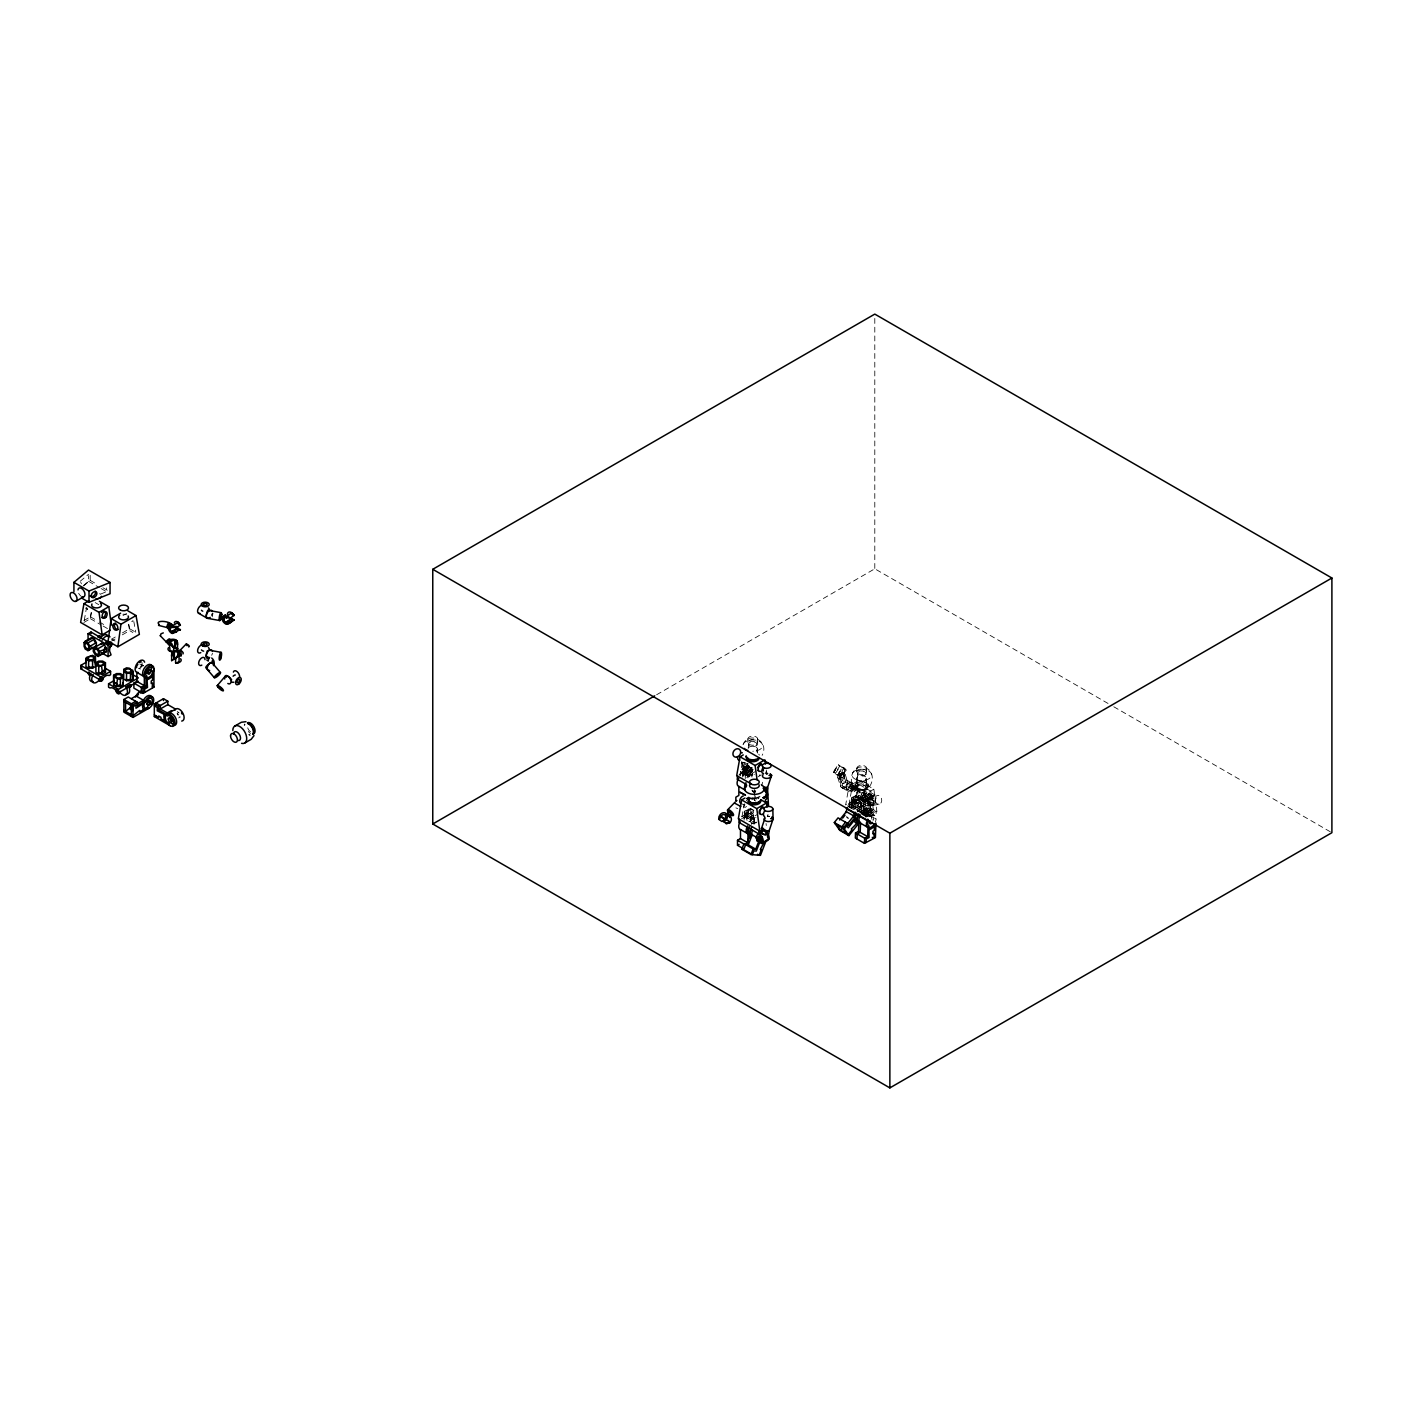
<?xml version="1.0" encoding="UTF-8"?>
<svg xmlns="http://www.w3.org/2000/svg" width="1402" height="1402" viewBox="0 0 1402 1402"><rect width="100%" height="100%" fill="white"/><g stroke="black" fill="none" stroke-linecap="round" stroke-linejoin="round"><path stroke-width="0.75" stroke-dasharray="5 3.75" d="M755.24 771.591L752.471 773.203L752.436 776.866L747.108 773.659L745.671 774.482A7.115 4.101 -60 0 0 742.061 774.885A6.87 3.961 -60 0 1 746.793 777.584M754.083 824.148L754.101 816.332L756.887 814.72M754.732 822.992L754.101 816.332M861.406 812.179L861.459 802.54L864.228 800.928L868.171 800.945L870.957 802.575L870.922 812.214L868.153 813.826L864.21 813.826L861.406 812.179L861.459 802.54M863.124 810.444L863.176 803.101M864.21 813.826L864.228 800.928M868.153 813.826L867.119 806.115L870.957 802.575M870.922 812.214L870.905 809.918L868.101 808.288L868.171 800.945M868.872 811.372A2.962 1.735 0.5 0 0 865.227 809.234A2.962 1.735 0.5 0 0 863.895 812.126A2.962 1.735 0.5 0 0 868.872 811.372L868.925 804.029A2.962 1.735 0.5 0 0 865.279 801.891A2.962 1.735 0.5 0 0 863.947 804.766A2.962 1.735 0.5 0 0 868.925 804.029M870.064 810.689L870.134 803.346M864.228 814.825L864.333 811.898A4.907 2.839 -60 0 0 860.916 813.09M865.858 817.261L866.015 812.88A4.907 2.839 -60 0 0 862.598 814.054M871.693 819.136L871.799 816.209L866.015 812.88M873.376 820.1L873.481 817.191A4.907 2.839 -60 0 0 870.957 817.646M760.024 796.248L755.923 798.124L756.081 795.547M747.073 765.562L751.7 768.699L751.472 772.169L748.177 776.901L742.236 772.607L744.392 774.728L747.494 770.259L747.073 765.685L742.236 772.502M841.533 777.146C837.607 774.272 849.998 769.067 842.479 767.192L846.16 770.048L841.393 777.199L833.717 772.274L835.504 769.453C832.262 780.283 850.313 773.729 842.479 767.192L839.307 772.046L839.903 776.13M865.262 793.444L863.825 792.638L861.249 800.419L862.686 801.225L865.262 793.444L861.932 792.726L865.893 793.462A4.819 1.314 18.3 0 0 865.385 791.376A4.819 1.314 18.3 0 0 858.918 789.554C855.588 791.008 862.843 789.782 863.825 791.219C868.048 792.603 861.406 805.782 860.267 797.72L861.932 792.726L865.104 792.305M743.007 768.033L743.323 776.34L743.007 768.033L749.124 765.807L751.893 767.385L751.945 777.058M753.575 820.205L753.522 810.531L750.753 808.936L747.844 809.322L744.637 811.18L744.69 818.593L744.076 817.962L746.88 816.367L750.806 816.35L753.593 817.944L753.575 820.205L748.808 821.432M851.978 797.37L851.4 806.43L854.186 808.008L858.112 808.008L860.916 806.395L860.881 796.722L858.094 795.144L851.978 797.37L852.311 805.677M84.278 620.297L86.556 607.469M83.875 620.56L90.376 616.81L91.112 612.621M83.892 622.453L90.376 618.703L91.533 612.271M742.254 762.758L739.976 775.586L746.46 771.854L747.985 763.284M739.941 773.711L746.442 769.961L747.564 763.687M741.973 816.595L744.269 803.749M741.57 816.84L748.072 813.09L748.826 808.919M741.605 818.733L748.09 814.983L749.229 808.568M858.778 780.476L849.016 786.119L845.669 804.923L855.43 799.298L858.778 780.476L873.867 789.186L876.933 811.723L867.19 817.348L861.809 814.247M848.946 804.941L851.995 787.819L858.48 784.068L870.87 791.219L873.639 811.705L867.155 815.456L848.946 804.941L855.43 801.19L858.48 784.068M857.884 789.887L859.829 790.395L857.253 798.176L855.588 796.546L858.252 789.659M211.772 614.97L212.175 613.41M743.025 744.62C748.615 730.635 770.013 740.869 762.145 755.345M745.198 778.671L746.215 766.175M747.844 809.322L746.88 816.367M855.185 795.53L854.221 802.575L851.417 804.17L852.048 804.801M748.475 776.831L753.014 769.453L748.177 776.901M870.94 809.427L868.171 811.039L867.049 813.458L868.171 811.039L870.957 809.427L870.274 811.618L870.327 804.257M858.445 789.624L856.342 797.335A4.819 1.314 18.3 0 1 862.808 799.158A4.819 1.314 18.3 0 1 863.317 801.243L869.643 805.484M855.588 796.546C857.954 799.263 859.216 796.056 860.407 790.377M861.722 800.384L864.28 792.603M864.351 800.91L866.927 793.129M761.496 785.839L762.67 782.281M855.728 797.195L856.219 795.793M834.067 770.785L838.081 764.826L839.798 766L835.154 773.098L833.717 772.274L835.504 769.453M752.488 775.499L752.471 773.203M754.118 818.628L754.767 817.489M862.125 803.697L861.459 804.836L864.263 806.465L867.119 806.115M742.447 774.833L745.233 773.221L749.176 773.221L751.963 774.798L751.279 775.937L751.893 767.385M752.927 819.066L753.522 810.531M860.916 806.395L860.881 796.722M833.717 772.274L838.484 764.879L844.547 769.032M835.487 773.361L840.131 766.263M839.535 775.727L844.337 768.752M753.032 769.821L751.472 772.169L752.716 770.925M212.175 616.845L212.999 613.2M741.781 769.733L745.496 764.405L752.05 768.541M746.495 765.702L747.494 770.259L746.495 765.702L741.64 772.642L744.392 774.728L741.64 772.642L743.025 773.431L747.879 766.491L745.408 764.528M742.692 773.115L747.546 766.175M746.442 775.236L751.279 768.296M751.7 768.699L746.845 775.621L748.177 776.393M737.697 808.639L735.892 807.85M80.194 581.287L88.519 574.277M83.664 585.405L88.536 581.304L88.536 575.679M83.524 585.966L90.184 580.375L90.184 574.75M742.429 777.076L743.27 768.927M744.059 820.223L744.637 811.18M851.4 806.43L852.241 798.264M758.061 798.036L759.323 797.23M754.048 823.693L756.817 822.08M123.026 615.531L126.566 613.498M111.704 639.084L115.279 637.016M122.447 632.863L129.632 628.727L136.134 632.477M111.406 641.135L115.052 639.032M122.342 634.826L129.615 630.62L132.857 632.495M143.355 665.547L142.11 666.265L142.11 661.972M656.627 694.744L874.795 568.791L1111.874 705.679M738.977 774.955L747.108 770.259L747.108 773.659M758.131 776.778L761.356 774.92M746.267 800.665L751.139 797.861L754.679 799.911M746.618 806.518L745.005 807.447L743.323 806.483L744.935 805.554L743.428 804.292A3.558 1.647 -51.6 0 0 744.865 804.415M743.849 816.209L748.738 813.405L748.738 816.788L756.011 820.994M748.738 816.788L747.301 817.611A7.115 4.101 -60 0 0 743.691 818.032M873.867 789.186L864.105 794.829L867.19 817.348M866.348 816.788L876.092 811.162L876.092 814.562L856.079 802.995L854.642 803.819A7.115 4.101 -60 0 0 848.543 806.5M873.393 809.69L866.909 813.44L867.155 815.456M869.766 816.77A7.115 4.101 -60 0 1 874.638 815.351L876.092 814.562M742.429 772.011L745.216 770.417L746.267 773.606L745.216 770.417M860.863 798.982L858.059 800.577L854.116 800.595L851.347 799.017M745.251 762.302L744.812 762.53A3.558 1.647 -51.6 0 1 743.375 762.408M100.769 594.027L106.517 591.662L106.517 587.929M846.16 770.048L838.484 764.879M744.006 812.809L746.775 814.387L750.718 814.387L753.505 812.774L752.856 811.653M868.101 808.288L864.158 808.271L861.389 809.883L862.055 811.039M869.731 796.844L877.634 795.372M871.133 805.712A4.486 3.382 79.4 0 0 872.99 798.667A4.486 3.382 79.4 0 0 867.172 799.455A4.486 3.382 79.4 0 0 871.133 805.712L879.036 804.24A4.486 3.382 79.4 0 0 880.877 797.195A4.486 3.382 79.4 0 0 875.076 797.983A4.486 3.382 79.4 0 0 879.036 804.24M848.245 817.857L848.087 817.874A8.85 5.1 -60 0 1 846.755 817.559M857.831 798.159L862.528 800.086M765.842 773.291L767.683 773.553M767.472 816.42L769.33 816.7M860.267 805.274L860.215 797.861L863.317 801.243M864.999 793.427L861.932 792.726M854.221 802.575L858.164 802.557L860.933 804.152M869.573 793.672A3.487 2.313 -69.2 0 1 869.17 799.385A3.487 2.313 -69.2 0 1 865.647 797.405A3.487 2.313 -69.2 0 1 869.573 793.672L871.168 794.268A3.487 2.313 -69.2 0 1 870.765 799.999A3.487 2.313 -69.2 0 1 867.242 798.018A3.487 2.313 -69.2 0 1 871.168 794.268M866.681 799.981L868.276 800.577M767.35 774.57L765.948 773.886M740.396 803.031L744.672 805.326A4.031 2.331 -61.9 0 1 744.024 804.135M871.045 792.778L875.356 795.179M870.186 794.724A1.91 1.069 -60.8 0 1 869.398 797.72A1.91 1.069 -60.8 0 1 867.943 796.564A1.91 1.069 -60.8 0 1 870.186 794.724L874.497 797.125A1.91 1.069 -60.8 0 1 873.709 800.121A1.91 1.069 -60.8 0 1 872.254 798.965A1.91 1.069 -60.8 0 1 874.497 797.125M868.171 797.948L872.465 800.367M867.26 799.894A2.173 1.805 -56.6 0 0 869.398 802.207A2.173 1.805 -56.6 0 0 870.537 798.667A2.173 1.805 -56.6 0 0 867.26 799.894L871.606 802.294M846.387 779.933A4.486 3.733 -60.2 0 1 845.827 787.381A4.486 3.733 -60.2 0 1 840.219 784.139A4.486 3.733 -60.2 0 1 846.387 779.933L852.258 783.297A4.486 3.733 -60.2 0 1 851.697 790.746A4.486 3.733 -60.2 0 1 846.107 787.521A4.486 3.733 -60.2 0 1 852.258 783.297M841.901 787.714L847.789 791.078M742.377 769.663L745.145 771.258L749.089 771.24L751.875 769.645L751.227 768.506M1113.784 706.766L1331.9 832.7M845.143 769.067L843.759 768.278L839.132 775.394L840.499 776.182L839.307 772.046L840.464 775.814M851.715 782.509A4.031 2.243 -60 0 1 849.805 788.818A4.031 2.243 -60 0 1 846.913 786.154A4.031 2.243 -60 0 1 851.715 782.509L855.991 784.98A4.031 2.243 -60 0 1 854.081 791.289A4.031 2.243 -60 0 1 851.189 788.625A4.031 2.243 -60 0 1 855.991 784.98M850.436 784.174L854.712 786.645M849.016 786.119L864.368 794.969M848.525 787.486L852.802 789.957M847.229 789.151L851.522 791.622M855.43 799.298L876.933 811.723M855.43 801.19L873.639 811.705M848.613 806.378A6.87 3.961 -60 0 1 854.466 803.872L874.673 815.386M865.647 810.374L874.795 815.649M854.887 806.378L860.688 809.725M866.909 813.668L876.057 818.943M857.586 810.251L861.932 812.757A4.907 2.839 -60 0 0 857.253 811.092M857.27 810.444L867.768 816.507M859.689 812.144L861.371 813.107A2.436 1.402 -60 0 0 860.583 813.037M863.387 814.212L865.052 815.193M851.785 808.393L846.317 805.239L856.079 799.596L856.079 802.995M849.262 807.009L854.642 810.111M746.442 769.961L754.381 774.465M746.46 771.854L753.733 776.06M745.356 774.447L749.316 776.585M752.506 790.728L755.398 792.41M748.65 796.932L752.383 799.087M754.258 800.174L755.941 801.138M747.021 797.668L749.912 799.333M750.123 808.218L753.855 810.374M748.072 813.09L756.011 817.594M748.09 814.983L755.363 819.189M747.003 817.594L756.151 822.869M754.013 823.973L748.423 820.731A2.962 1.7 -0.5 0 0 751.928 819.592A2.962 1.7 -0.5 0 0 749.842 817.524A2.962 1.7 -0.5 0 0 746.197 818.75M90.184 580.375L95.634 583.53M102.924 587.736L108.392 590.89M88.536 581.304L99.297 587.526M101.084 588.56L106.464 591.662M95.196 602.597L98.736 604.648M90.376 616.81L97.544 620.946M99.332 621.98L106.517 626.116M90.376 618.703L101.312 625.012M103.135 626.063L108.585 629.218M111.669 639.119L114.911 640.994M864.333 793.97L865.875 794.987M864.123 794.408L870.169 798.386M861.915 798.159L867.961 802.137M861.669 798.509L863.211 799.526M842.479 767.192L844.933 768.909M867.435 794.373L873.726 798.544M866.559 795.845L872.85 800.016M864.21 799.823L870.502 804.012M744.392 774.728L740.659 771.345L748.3 776.533M855.413 785.12L857.008 786.382M850.769 790.5L852.363 791.762M87.31 609.274L85.715 608.012A3.558 1.647 -51.6 0 0 87.152 608.135M860.267 797.72L862.686 801.225M755.503 797.493L754.784 795.302M843.461 772.502L844.127 774.623M843.023 772.695L845.616 781.002M838.939 774.219L841.533 782.526M838.536 774.342L839.202 776.463M845.371 774.815L848.07 783.525M843.776 775.411L846.475 784.104M839.447 777.041L842.129 785.733M837.835 777.637L840.534 786.329M747.862 765.089L748.528 767.367M747.038 763.88L748.09 767.472M741.868 761.724L743.971 768.874M742.885 766.789L743.551 769.067M741.588 761.899L742.692 765.632M133.821 621.524L135.731 632.232M128.879 624.538L129.632 628.727M128.476 624.205L129.615 630.62M766.281 770.084L766.841 774.184M766.035 823.482L766.298 825.498M753.89 792.726L753.172 791.061A4.907 2.839 -60 0 1 752.033 790.132L752.576 791.692A6.87 3.961 -60 0 0 755.082 790.08M859.216 797.51L859.286 804.923M858.094 795.144L858.112 808.008M854.116 800.595L854.186 808.008M853.485 798.421L853.538 805.835M751.875 811.302L751.928 818.715M750.245 768.156L750.298 775.586M750.753 808.936L750.771 821.8M749.124 765.807L749.124 776.813M746.775 814.387L746.828 821.817M746.144 812.214L746.179 817.769M744.515 769.067L744.567 776.498A2.962 1.7 -0.5 0 1 747.441 774.342A2.962 1.7 -0.5 0 1 750.298 776.463M744.9 812.056L744.935 817.629M874.795 318.447L874.795 568.791M868.083 785.488A6.344 3.663 0 0 1 858.585 788.643A6.344 3.663 0 0 1 858.585 782.316A6.344 3.663 0 0 1 868.083 785.488L868.083 787.416A6.344 3.663 0 0 1 858.585 790.588A6.344 3.663 0 0 1 858.585 784.261A6.344 3.663 0 0 1 868.083 787.416M866.629 768.243L866.629 771.783M866.506 778.811A4.942 2.857 0 0 1 858.602 780.721A4.942 2.857 0 0 1 859.689 775.814A4.942 2.857 0 0 1 866.506 778.811L866.506 787.924A4.942 2.857 0 0 1 858.602 789.834A4.942 2.857 0 0 1 859.689 784.927A4.942 2.857 0 0 1 866.506 787.924M866.033 773.571A4.294 2.471 0 0 1 859.601 775.709A4.294 2.471 0 0 1 859.601 771.433A4.294 2.471 0 0 1 866.033 773.571L866.033 787.416A4.294 2.471 0 0 1 859.601 789.571C845.073 787.679 851.224 761.058 865.998 768.156C877.231 772.116 872.394 793.514 859.514 789.501A4.294 2.471 0 0 1 859.601 785.278A4.294 2.471 0 0 1 866.033 787.416M857.463 773.571L857.463 787.416M856.867 768.243L856.867 771.783M856.692 778.092L856.692 787.188M855.413 785.488L855.413 787.416M757.658 738.889L757.658 742.447A4.889 2.822 0 0 1 750.333 744.883A4.889 2.822 0 0 1 750.333 740.011A4.889 2.822 0 0 1 757.658 742.447M757.536 749.474L757.536 753.119M757.062 744.234A4.294 2.471 0 0 1 750.631 746.372A4.294 2.471 0 0 1 750.631 742.079A4.294 2.471 0 0 1 757.062 744.234L757.062 752.138M754.486 789.712L754.486 794.303M754.486 796.932L754.486 800.297M754.258 790.027L754.258 796.108M748.475 744.234L748.475 748.177M747.879 738.889L747.879 742.447M866.471 816.63A2.594 1.49 -60 0 1 868.048 816.77M856.885 810.321A2.594 1.49 -60 0 1 857.796 811.618A6.87 3.961 -60 0 1 863.614 809.164A6.87 3.961 -60 0 1 864.386 815.473M860.951 811.53A7.063 4.083 -60 0 1 866.208 810.549A7.063 4.083 -60 0 1 866.559 816.735M857.498 811.513A7.063 4.083 -60 0 1 863.527 808.936A7.063 4.083 -60 0 1 864.315 815.438M849.787 806.781A4.907 2.839 -60 0 1 854.466 808.446M857.253 809.445A6.87 3.961 -60 0 1 862.353 808.498A6.87 3.961 -60 0 1 862.721 814.509M854.466 803.872A6.87 3.961 -60 0 1 855.238 810.198M850.996 807.955A2.436 1.402 -60 0 1 852.223 807.832M848.438 818.523A8.85 5.1 -60 0 1 846.703 816.35M851.452 807.745A4.907 2.839 -60 0 1 856.149 809.41M853.538 808.691A2.436 1.402 -60 0 1 854.344 809.427M859.812 811.302A4.907 2.839 -60 0 1 863.614 813.721M861.494 813.528A6.87 3.961 -60 0 1 866.857 811.092A6.87 3.961 -60 0 1 868.381 816.192M870.151 816.647A6.87 3.961 -60 0 1 875.181 815.999A6.87 3.961 -60 0 1 875.321 822.15M872.78 819.767A2.436 1.402 -60 0 1 872.938 820.17M869.275 816.683A4.907 2.839 -60 0 1 871.799 816.209M861.003 811.372A6.87 3.961 -60 0 1 866.033 810.707A6.87 3.961 -60 0 1 866.173 816.858M862.177 814.264A2.436 1.402 -60 0 1 863.79 814.895M743.27 744.094A9.849 5.678 0 0 1 754.486 739.976A9.849 5.678 0 0 1 762.583 746.074A9.849 5.678 0 0 1 752.769 751.244M758.71 754.153A6.87 3.961 0 0 1 759.393 755.117M755.696 791.184A8.85 5.1 -60 0 1 754.101 792.533M748.037 748.02A4.942 2.857 0 0 1 756.116 747.091A4.942 2.857 0 0 1 754.521 751.752M766.421 771.363A4.031 2.383 -61.4 0 1 765.79 772.169M765.79 773.466A4.486 2.524 -1.3 0 1 768.103 773.413M765.72 772.677A4.031 0.946 18.4 0 1 767.613 773.115M759.937 774.675A2.962 1.735 0.5 0 1 759.183 775.446M748.195 777.672A2.962 1.7 -0.5 0 1 746.67 777.672M755.766 790.553A7.063 4.083 -60 0 1 754.556 791.832M744.199 762.32A4.031 2.418 -60.1 0 1 742.815 762.355M748.3 765.807A4.031 2.804 -16.3 0 1 741.465 766.824M741.465 763.967A4.031 2.804 -16.3 0 1 743.849 762.285M747.073 764.143A2.313 1.612 -16.3 0 1 744.69 766.561A2.313 1.612 -16.3 0 1 742.815 764.493A2.313 1.612 -16.3 0 1 746.477 763.494M743.305 775.919A4.907 2.839 -60 0 1 744.076 776.025M746.215 798.93A4.031 2.331 -61.9 0 1 749.281 798.982M768.068 814.509A4.031 2.383 -61.4 0 1 767.437 815.316M767.42 816.595A4.486 2.524 -1.3 0 1 769.733 816.56M767.35 815.824A4.031 0.946 18.4 0 1 769.242 816.244M212.456 613.48A4.486 2.594 -60 0 1 211.649 615.601M212.456 653.157A4.486 2.594 -60 0 1 211.649 655.277M752.296 821.712A6.87 3.961 -60 0 1 755.24 822.623M743.568 817.927A6.87 3.961 -60 0 1 748.247 822.273M746.618 820.03A4.907 2.839 -60 0 1 747.389 820.135M751.542 823.587A4.907 2.839 -60 0 1 753.189 823.482M755.135 822.553A6.87 3.961 -60 0 0 751.454 824.131A7.063 4.083 -60 0 1 755.152 822.413M751.227 799.087A4.942 2.857 0 0 1 757.255 799.087M746.618 798.807A3.558 1.647 -51.6 0 1 748.265 799.35M744.812 805.134A3.558 1.647 -51.6 0 1 744.777 804.555M140.866 664.18A2.436 1.402 -60 0 1 140.866 667.65M139.99 668.403A2.436 1.402 -60 0 1 138.5 668.281M139.99 664.425A2.436 1.402 -60 0 1 140.445 664.233M140.182 667.247A2.436 1.402 -60 0 1 141.9 665.284A2.436 1.402 -60 0 1 143.337 665.897M140.182 669.245A2.436 1.402 -60 0 1 140.007 667.825M180.437 716.948A2.436 1.402 60 0 1 179.211 716.825A2.436 1.402 60 0 1 178.755 717.929M177.721 714.967A2.436 1.402 60 0 1 178.755 712.654M177.248 711.568A4.907 2.839 60 0 1 179.018 712.917M177.073 713.618A2.436 1.402 60 0 1 178.755 715.108M250.082 734.928A6.344 3.663 60 0 1 248.908 734.438M244.579 725.43A6.344 3.663 60 0 1 245.035 724.431M250.169 735.402A6.87 3.961 60 0 1 248.908 734.858M244.228 725.097A6.87 3.961 60 0 1 244.719 724.028M250.59 731.791A4.294 2.471 60 0 1 247.663 727.498M250.59 733.456A6.344 3.663 60 0 1 248.347 731.476M748.913 799.385A6.344 3.663 0 0 1 758.885 798.632M752.261 799.07A4.294 2.471 0 0 1 756.554 799.07M748.072 799.28A6.344 3.663 0 0 1 748.913 797.44M747.546 799.28A6.87 3.961 0 0 1 748.458 797.3M81.018 596.165A4.942 2.857 60 0 1 78.687 593.274M80.597 582.461A3.558 1.647 -68.4 0 1 81.316 583.81M122.885 614.216A4.942 2.857 0 0 1 126.548 614.777M132.927 620.367A3.558 1.647 51.6 0 1 131.683 621.437M99.542 593.694A4.942 2.857 0 0 1 100.471 594.22M87.66 609.502A3.558 1.647 -51.6 0 1 87.082 608.275M746.845 813.546L744.059 815.158L746.845 813.546L747.914 816.735L746.845 813.546M854.186 799.753L851.4 801.366L854.204 799.753L855.255 802.943L854.204 799.753M853.976 785.015L853.327 785.365A3.558 1.647 -51.6 0 0 850.593 789.168A3.558 1.647 -51.6 0 0 852.206 790.623L852.872 790.272A3.558 1.647 -51.6 0 0 855.588 786.469A3.558 1.647 -51.6 0 0 853.976 785.015M855.553 786.277L854.905 786.627A3.558 1.647 -51.6 0 0 852.171 790.43A3.558 1.647 -51.6 0 0 853.8 791.885L854.449 791.517A3.558 1.647 -51.6 0 0 857.183 787.714A3.558 1.647 -51.6 0 0 855.553 786.277M842.584 783.367A2.173 1.612 -17.3 0 0 845.704 781.422A2.173 1.612 -17.3 0 0 842.427 780.528A2.173 1.612 -17.3 0 0 842.584 783.367M839.991 775.043A2.173 1.612 -17.3 0 0 843.11 773.098A2.173 1.612 -17.3 0 0 839.833 772.222A2.173 1.612 -17.3 0 0 839.991 775.043M840.464 777.462A2.629 1.945 -17.3 0 0 844.249 775.113A2.629 1.945 -17.3 0 0 840.289 774.044A2.629 1.945 -17.3 0 0 840.464 777.462M839.798 775.341A2.629 1.945 -17.3 0 0 843.583 772.993A2.629 1.945 -17.3 0 0 839.623 771.924A2.629 1.945 -17.3 0 0 839.798 775.341M853.73 789.852A1.91 1.069 -60 0 0 854.922 786.837A1.91 1.069 -60 0 0 852.609 788.222A1.91 1.069 -60 0 0 853.73 789.852M849.454 787.381A1.91 1.069 -60 0 0 850.628 784.366A1.91 1.069 -60 0 0 848.333 785.751A1.91 1.069 -60 0 0 849.454 787.381M843.25 786.61A2.313 1.717 -17.2 0 0 846.58 784.542A2.313 1.717 -17.2 0 0 843.093 783.595A2.313 1.717 -17.2 0 0 843.25 786.61M842.462 787.854A4.031 2.979 -17.2 0 0 848.245 784.279A4.031 2.979 -17.2 0 0 842.199 782.631A4.031 2.979 -17.2 0 0 842.462 787.854M839.78 779.162A4.031 2.979 -17.2 0 0 845.546 775.586A4.031 2.979 -17.2 0 0 839.5 773.939A4.031 2.979 -17.2 0 0 839.78 779.162M840.552 777.917A2.313 1.717 -17.2 0 0 843.881 775.849A2.313 1.717 -17.2 0 0 840.394 774.903A2.313 1.717 -17.2 0 0 840.552 777.917M854.309 806.588A2.962 1.7 -0.5 0 0 859.286 805.799A2.962 1.7 -0.5 0 0 855.641 803.749A2.962 1.7 -0.5 0 0 854.309 806.588M854.256 799.175A2.962 1.7 -0.5 0 0 859.216 798.386A2.962 1.7 -0.5 0 0 855.588 796.318A2.962 1.7 -0.5 0 0 854.256 799.175M863.352 798.229A2.173 1.805 -56.6 0 0 864.508 794.689A2.173 1.805 -56.6 0 0 861.214 795.915A2.173 1.805 -56.6 0 0 863.352 798.229M864.946 799.613A2.629 2.191 -56.6 0 0 866.331 795.337A2.629 2.191 -56.6 0 0 862.353 796.809A2.629 2.191 -56.6 0 0 864.946 799.613M863.404 798.597A2.629 2.191 -56.6 0 0 864.789 794.321A2.629 2.191 -56.6 0 0 860.81 795.793A2.629 2.191 -56.6 0 0 863.404 798.597M869.31 799.508A4.031 2.243 -60.8 0 0 871.518 793.129A4.031 2.243 -60.8 0 0 866.716 796.354A4.031 2.243 -60.8 0 0 869.31 799.508M873.604 801.909A4.031 2.243 -60.8 0 0 875.812 795.547A4.031 2.243 -60.8 0 0 871.028 798.772A4.031 2.243 -60.8 0 0 873.604 801.909M872.026 804.082A2.313 1.928 -56.4 0 0 873.253 800.332A2.313 1.928 -56.4 0 0 869.748 801.611A2.313 1.928 -56.4 0 0 872.026 804.082M872.307 805.607A4.031 3.347 -56.4 0 0 874.41 799.087A4.031 3.347 -56.4 0 0 868.329 801.331A4.031 3.347 -56.4 0 0 872.307 805.607M865.998 801.436A4.031 3.347 -56.4 0 0 868.118 794.916A4.031 3.347 -56.4 0 0 862.037 797.16A4.031 3.347 -56.4 0 0 865.998 801.436M865.735 799.911A2.313 1.928 -56.4 0 0 866.962 796.143A2.313 1.928 -56.4 0 0 863.457 797.44A2.313 1.928 -56.4 0 0 865.735 799.911M858.322 788.905A6.87 3.961 0 0 0 868.609 785.488A6.87 3.961 0 0 0 858.322 782.053A6.87 3.961 0 0 0 858.322 788.905M856.832 779.827A9.849 5.678 0 0 0 871.588 774.92A9.849 5.678 0 0 0 856.832 769.996A9.849 5.678 0 0 0 856.832 779.827M858.287 773.781A4.889 2.822 0 0 0 866.471 772.52A4.889 2.822 0 0 0 860.477 769.067A4.889 2.822 0 0 0 858.287 773.781M858.287 770.224A4.889 2.822 0 0 0 866.471 768.962A4.889 2.822 0 0 0 860.477 765.51A4.889 2.822 0 0 0 858.287 770.224M749.316 740.887A4.889 2.822 0 0 0 757.483 739.625A4.889 2.822 0 0 0 751.507 736.173A4.889 2.822 0 0 0 749.316 740.887M745.268 769.838A2.962 1.7 -0.5 0 0 750.245 769.05A2.962 1.7 -0.5 0 0 746.6 766.982A2.962 1.7 -0.5 0 0 745.268 769.838M744.97 769.663A2.173 1.507 -16.4 0 0 748.16 767.858A2.173 1.507 -16.4 0 0 744.97 766.982A2.173 1.507 -16.4 0 0 744.97 769.663M744.076 767.753A2.629 1.84 -16.4 0 0 747.949 765.562A2.629 1.84 -16.4 0 0 744.076 764.511A2.629 1.84 -16.4 0 0 744.076 767.753M744.76 770.031A2.629 1.84 -16.4 0 0 748.615 767.84A2.629 1.84 -16.4 0 0 744.742 766.789A2.629 1.84 -16.4 0 0 744.76 770.031M746.915 812.967A2.962 1.7 -0.5 0 0 751.875 812.179A2.962 1.7 -0.5 0 0 748.247 810.128A2.962 1.7 -0.5 0 0 746.915 812.967"/><path stroke-width="1.5" d="M84.102 642.642L85.224 641.257L87.975 642.887L89.921 646.322L89.921 649.529L87.958 650.633L85.189 649.003L84.102 646.34L84.102 642.642L90.552 638.979L89.71 638.716M87.958 650.633L96.37 645.866L96.37 642.659L94.425 639.224L91.673 637.595L85.224 641.257M95.932 662.708L95.897 672.347L98.683 673.976L102.626 673.994L105.395 672.382L105.448 662.725L102.644 661.096L98.701 661.096L95.932 662.708L95.949 665.004L98.753 666.633L104.799 664.425L105.448 662.725M98.683 673.976L98.753 666.633M102.626 673.994L101.592 666.283M123.744 669.42L123.691 679.076L126.495 680.689L130.439 680.689L133.208 679.111L133.26 671.698L129.422 668.211L126.513 667.825L123.744 669.42L123.762 671.663L126.548 673.275L130.491 673.275L133.26 671.698M126.495 680.689L126.548 673.275M130.439 680.689L130.491 673.275M761.584 838.589L757.553 841.27L756.361 837.94L757.711 838.676L762.215 836.626M757.763 837.87L757.763 837.555A2.769 1.752 65.4 0 1 760.042 836.573A2.769 1.752 65.4 0 1 761.637 840.148L761.444 843.461L763.144 840.867A4.819 3.049 65.4 0 0 759.989 834.838A4.819 3.049 65.4 0 0 756.326 837.134L757.553 841.27L757.763 837.87L760.76 836.486M858.515 831.386L858.83 822.22L867.978 827.495L867.663 836.661L858.515 831.386L855.518 832.963L855.343 838.063L864.491 843.356L875.409 837.572L875.917 823.079M857.025 839.044L857.2 833.927L860.197 832.35L860.513 823.184M864.491 843.356L864.666 838.238L867.663 836.661M724.746 819.837L721.75 821.414L719.173 819.539L719.296 816.157L725.132 819.189A2.769 2.261 -54 0 1 725.517 818.575M224.057 617.809L224.338 619.666M169.081 624.749C168.853 619.071 165.068 630.409 168.328 627.255M846.195 812.634L846.352 811.075A6.87 3.961 -60 0 1 847.614 807.85L846.317 808.621L866.348 820.188L867.645 819.434M853.66 816.945L853.818 815.386A6.87 3.961 -60 0 1 855.08 812.161M113.685 684.895L113.65 675.256L116.454 673.626L120.379 673.608L123.166 675.221L123.201 684.877L120.414 686.507L116.471 686.507L113.685 684.895L113.65 675.256M223.952 617.932L224.863 615.075M120.625 613.182L111.196 618.615L108.112 641.152L117.873 646.778L139.376 634.352L136.029 615.548L127.897 610.851M117.873 646.778L120.94 624.258L136.029 615.548M85.89 661.516L86.468 657.538L92.585 655.312L95.354 656.89L95.424 664.303M170.063 627.08L170.325 625.765L170.553 628.85M98.105 656.469L98.315 655.312L106.429 651.58L106.412 648.355L104.414 644.955L101.61 643.378L93.286 648.267L93.303 651.492L95.301 654.874L98.105 656.469L106.429 651.58M104.449 652.736L105.571 651.352L104.011 652.981L104.011 649.757L105.571 647.654L104.011 649.757L99.227 651.369L99.227 655.085M88.852 600.81L83.962 603.631L80.615 622.435L102.136 634.861L110.267 630.164M743.288 754.889L740.046 756.765L736.698 775.586L750.088 783.245M744.918 798.036L741.676 799.911L738.328 818.733L759.831 831.141L763.091 829.265M765.983 794.916L767.385 795.688L763.669 798.544L767.507 794.969A4.819 3.049 65.4 0 0 764.353 788.958M767.56 836.1A2.769 1.752 65.4 0 1 767.648 837.415L769.015 838.834L761.444 843.461L767.7 840.464L769.137 838.116A4.819 3.049 65.4 0 0 765.983 832.087M133.19 676.851L132.577 677.481L132.629 670.068M132.577 677.481L132.419 673.591L133.208 674.047M224.04 617.266L225.442 614.742M114.281 676.938L117.505 678.796L116.471 686.507M91.428 638.699L91.673 637.595M171.71 659.431L171.657 660.657L174.356 659.098A2.769 1.595 0 0 1 176.231 658.519M177.055 647.689L177.528 649.424L177.493 648.285L177.528 649.424L174.496 647.671A2.769 1.595 0 0 0 173.182 647.338M220.885 617.055L220.026 618.895L221.06 614.882M142.811 704.295L142.741 704.523A8.85 5.1 -60 0 0 143.547 709.517L143.652 709.605M104.799 664.425L105.395 672.382M105.43 669.595L102.644 671.207L101.54 673.626L102.644 671.207L105.43 669.595L104.747 671.768L105.378 670.086M767.385 788.012L771.626 775.306M761.444 828.635L765.019 817.927M769.032 831.158L773.256 818.453M765.842 787.293L763.757 787.241M763.319 828.897L765.965 830.527M222.007 617.634C220.149 622.313 220.745 612.218 222.375 614.549M765.983 841.112L760.445 855.378L750.981 854.537L741.833 849.244L744.006 843.653L746.583 843.881L755.731 849.174L759.621 839.15L760.708 840.552A6.87 3.961 -60 0 0 761.724 840.867L763.003 841.568M743.516 850.225L745.689 844.635L748.265 844.863L752.155 834.838M746.583 843.881L750.473 833.857L757.763 838.063M750.981 854.537L753.154 848.946L755.731 849.174M761.216 838.449L756.309 851.084L753.838 850.874L752.366 854.659L744.9 850.348M766.123 834.488L767.367 831.298A4.907 2.839 -60 0 0 766.929 830.615M764.493 841.568L760.287 849.542L761.374 849.647L759.183 855.273L757.518 854.291M164.087 714.757L164.016 714.915A8.85 5.1 60 0 0 164.823 720.838L164.945 721.049M171.5 710.604L167.224 712.952M174.742 710.358L175.863 708.886A6.87 3.961 60 0 1 183.136 713.653A6.87 3.961 60 0 1 181.717 721.084M254.007 735.629L251.168 739.327L244.684 743.06M135.503 697.004L136.274 695.41A6.87 3.961 -60 0 1 140.971 691.239M142.969 701.315L143.74 699.721A6.87 3.961 -60 0 1 151.872 697.53M169.695 640.066C171.044 635.965 163.263 643.5 167.381 642.291M168.871 643.413L168.941 644.499M100.944 644.517L101.61 643.378M94.407 646.988L96.37 645.866M123.166 675.221L123.148 677.517L120.344 679.146L117.505 678.796M123.218 682.581L123.201 684.877M95.354 656.89L95.406 666.563L92.602 668.158L88.659 668.176L85.89 666.598L86.468 657.538M729.759 822.921L725.903 823.587L728.707 821.94L730.074 822.676C726.849 816.332 720.663 824.814 726.604 819.066A4.819 3.926 -54 0 0 725.605 813.072A4.819 3.926 -54 0 0 719.664 815.351L719.173 819.539L721.119 816.279A2.769 2.261 -54 0 1 724.466 814.632A2.769 2.261 -54 0 1 725.377 817.927L723.169 821.607L726.867 823.657L730.617 821.975A4.819 3.926 -54 0 0 729.601 815.982M171.657 660.657L171.657 656.189L174.356 652.158A2.769 1.595 0 0 1 178.264 651.93A2.769 1.595 0 0 1 178.65 654.173L175.601 658.134L175.601 662.883L179.771 662.13A4.819 2.786 0 0 0 180.543 658.765M159.372 624.731C153.764 619.947 169.362 620.578 171.885 624.749M170.799 624.573L172.095 624.398M766.298 792.586L766.316 792.551A6.87 3.961 -60 0 0 767.525 787.784L768.489 805.467L767.052 806.413L766.789 801.541L765.527 802.347L765.387 799.788L766.649 798.982L766.158 789.852L764.896 790.675M152.503 675.659L152.38 675.869A8.85 5.1 -60 0 1 147.666 679.514L147.49 679.549M100.804 652.368L108.094 656.557L111.038 654.874L110.302 652.736A7.115 4.101 -60 0 1 110.986 645.323L111.038 643.606L91.007 632.039L88.063 633.739L88.063 639.365M874.41 825.831L874.27 826.023A8.85 5.1 -60 0 1 869.52 829.476L869.345 829.493M178.79 655.856L175.601 658.134L179.771 655.172A4.819 2.786 0 0 0 179.771 651.247A4.819 2.786 0 0 0 172.954 651.247L171.465 655.12L171.657 656.189L172.411 651.65L173.83 652.456L173.83 659.413M859.882 821.975L848.911 835.61L839.763 830.317L834.313 822.553L838.063 817.874L847.211 823.167L848.701 825.287L855.448 816.91L846.3 811.618L839.553 819.995M842.637 818.137L845.003 815.193M845.529 822.185L841.778 826.865L847.229 834.628M843.25 827.127L840.727 830.264L836.784 824.674M848.911 835.61L843.461 827.828L847.211 823.167M853.765 815.929L847.018 824.306L848.701 825.287M855.448 818.856L848.228 827.828L846.808 825.813L844.249 828.985L835.101 823.693M217.205 685.666L225.704 675.694M177.3 652.526L180.087 653.893M177.633 652.789L178.685 652.894M188.727 646.953C191.443 646.147 183.697 641.643 187.097 645.744M727.726 809.743L735.034 802.154M179.193 651.194L186.308 643.868M169.887 642.063L168.38 643.991L169.099 644.762M180.034 630.024L178.492 630.164L180.402 629.673L177.703 628.114A2.769 1.595 60 0 1 175.916 626.151M167.609 713.916L168.38 713.197A6.87 3.961 60 0 1 176.021 718.77A6.87 3.961 60 0 1 173.077 725.29M230.138 617.809A2.769 1.752 54.7 0 0 231.242 618.51L234.187 619.912L225.757 623.995A4.819 3.049 54.7 0 1 222.024 618.317A4.819 3.049 54.7 0 1 225.757 616.126L230.471 617.984L234.134 615.39L231.137 612.323A4.819 3.049 54.7 0 0 227.404 614.497M231.821 620.42L234.187 619.912L232.101 620.508M73.92 591.732L73.92 582.356L88.536 570.036L110.057 582.461L110.057 593.729L89.009 602.317L81.456 597.971M725.868 820.1L723.835 821.432M169.922 642.186L170.921 641.31M765.299 841.691L769.015 838.834M226.896 616.582L230.471 617.984L225.424 617.616A2.769 1.752 54.7 0 0 223.496 619.193A2.769 1.752 54.7 0 0 225.845 622.33L231.242 618.51M231.821 618.79L226.441 622.593C226.388 627.15 232.714 620.473 234.187 619.912M170.343 641.836L172.043 641.029M93.286 648.267L95.266 647.093L98.087 648.67L104.414 644.955M106.412 648.355L104.011 649.757L104.011 652.981M75.708 601.405A4.942 2.857 60 0 0 74.902 593.992A4.942 2.857 60 0 0 70.1 595.5A4.942 2.857 60 0 0 75.708 601.405L83.594 596.849M83.962 603.631L99.051 612.341L108.813 606.698L111.336 625.134M88.063 633.739L108.094 645.306L111.038 643.606M105.115 668.176L110.583 671.33L110.583 674.712L109.146 675.536A7.115 4.101 -60 0 0 103.047 678.235L100.821 680.356L80.808 668.789L80.808 665.389L85.68 662.585M80.808 668.789L82.105 668.053M178.247 622.365L178.247 623.925L180.367 625.152L178.247 622.365L172.218 625.853L172.218 627.395L176.249 627.518L180.367 625.152L177.616 621.91A4.819 2.786 60 0 0 174.321 622.926M172.218 627.395L171.307 626.869A2.769 1.595 60 0 0 169.537 628.324A2.769 1.595 60 0 0 171.692 631.583L177.703 628.114M178.247 628.429L171.692 631.583M80.808 665.389L100.821 676.956L110.583 671.33M170.115 644.324L173.69 647.233L170.115 644.324L171.517 643.5L173.69 647.233L173.69 651.702L170.115 651.264L169.397 644.009A4.819 2.786 0 0 1 169.397 640.066A4.819 2.786 0 0 1 176.214 640.066L177.563 642.291L177.528 649.424M176.757 640.486L174.496 640.714A2.769 1.595 0 0 0 170.588 640.942A2.769 1.595 0 0 0 170.991 643.203L171.517 643.5M138.342 681.284L118.329 692.833L116.103 690.713A7.115 4.101 60 0 0 110.039 687.996L108.567 687.208L108.567 683.808L114.035 680.653M108.567 683.808L118.329 689.433L138.342 677.885L131.841 674.134M126.127 686.84L129.773 684.737M153.957 668.824L153.957 687.103L143.039 693.394L133.891 688.119L133.891 683.107L136.87 681.39L146.018 686.665L146.018 677.674L136.87 672.399L136.87 681.39M147.175 707.291L148.857 708.273L133.032 717.403L123.884 712.128L123.884 699.51L128.23 697.004L137.378 702.279L137.378 705.732L145.16 701.245L136.012 695.97L131.332 698.652M133.891 683.107L143.039 688.382L146.018 686.665M135.696 701.315L131.35 703.822L131.35 716.44M123.884 699.51L133.032 704.785L137.378 702.279M125.567 702.332L125.567 711.427L132.209 706.135L132.209 707.589M137.256 703.874L143.477 700.281M170.133 725.728L154.325 716.58L154.325 703.979L163.473 698.687L167.802 701.193L167.802 704.645L158.654 709.938L158.654 706.485L167.802 701.193M154.325 716.58L155.99 715.616M169.519 718.42L172.411 716.737M432.762 569.3L874.795 314.101L1331.9 578.01L1331.9 832.7L889.867 1087.899L432.762 823.99L432.762 569.3L889.867 833.209L1331.9 578.01M234.835 726.026L241.337 722.275L245.946 721.679M432.762 823.99L654.734 695.848M740.046 756.765L755.117 765.474L764.879 759.849L765.439 763.95M737.347 775.884L737.347 779.284L738.644 778.531M741.676 799.911L756.765 808.621L766.508 802.995L767.069 807.079M743.095 848.543L737.505 845.301L737.505 840.289L740.484 838.571L747.949 842.882L747.949 833.892M737.505 845.301L739.099 844.372M738.977 819.031L738.977 822.431L759.008 833.98L761.216 831.859A7.115 4.101 -60 0 1 762.408 830.562M747.949 842.882L744.97 844.6L737.505 840.289M85.82 659.168L88.606 660.763L92.55 660.745L95.336 659.15M87.975 642.887L94.425 639.224M89.921 646.322L96.37 642.659M178.79 662.585L175.601 662.883L179.07 662.445L179.07 655.488L177.721 654.699M762.881 797.756L767.385 795.688M226.441 624.223L230.734 622.365L225.845 622.33M766.035 834.733L763.722 834.383M73.92 582.356L89.009 591.066L110.057 582.461M87.257 640.101L90.552 638.979M178.247 630.041L180.402 629.673L171.605 633.266A4.819 2.786 60 0 1 168.187 627.36A4.819 2.786 60 0 1 171.605 625.397L176.249 627.518L172.674 625.905M857.393 823.132L857.235 823.149A8.85 5.1 -60 0 1 854.168 820.661L854.133 820.485M182.943 653.963C184.906 652.806 178.475 648.039 179.806 651.404M138.342 672.522L136.52 672.294A6.87 3.961 -60 0 1 137.519 662.901A6.87 3.961 -60 0 1 144.634 662.182M765.474 834.646L764.265 834.523M860.267 822.431L858.497 822.08A6.87 3.961 -60 0 1 858.778 814.001M763.231 829.826C759.271 830.054 769.295 833.401 766.263 830.843M741.833 849.244L743.218 849.367M163.298 632.898L160.985 633.792L160.406 635.702M208.109 610.291L220.99 612.656M206.883 618.194L219.763 620.56M210.247 650.353L220.99 652.316M726.551 814.194L729.478 816.98M170.396 651.404L172.814 651.772L169.397 650.966A4.819 2.786 0 0 1 168.643 647.601M170.606 628.429L170.168 627.465M158.531 625.397L168.433 627.886M763.091 788.345L765.404 788.555L763.477 787.188M739.502 786.645L738.503 786.347A6.87 3.961 -60 0 1 738.503 778.408M741.132 829.791L740.133 829.476A6.87 3.961 -60 0 1 740.133 821.554M748.598 834.102L747.599 833.787A6.87 3.961 -60 0 1 747.599 825.866M740.484 838.571L740.484 829.581L750.28 835.066M144.984 676.921L143.985 676.605A6.87 3.961 -60 0 1 145.563 666.546A6.87 3.961 -60 0 1 152.275 667.86M763.704 834.523L762.443 834.067M861.143 823.43L860.18 823.062A6.87 3.961 -60 0 1 860.46 814.965M763.196 834.208L761.128 832.946L762.232 833.787M731.073 814.106C735.086 814.737 726.849 808.113 729.338 812.599M231.821 614.286L234.134 615.39L231.821 612.744L226.441 616.547L226.441 618.107M734.998 803.346L740.747 806.448M179.929 655.891L181.209 656.013L180.595 654.734M745.496 795.162L739.888 792.183L743.446 794.11M744.252 794.356L745.268 794.899M724.711 819.031L726.078 819.767M872.289 837.362L873.954 838.343L874.147 833.209L872.885 833.875L872.973 831.176L874.235 830.51L874.48 823.763L873.464 825.182A6.87 3.961 -60 0 1 869.766 827.688L867.645 827.373A6.87 3.961 -60 0 1 867.926 819.276M855.518 832.963L864.666 838.238M834.313 822.553L843.461 827.828M864.421 841.533L866.103 842.497L866.226 839.044L869.065 837.537L868.889 825.866A4.907 2.839 -60 0 1 868.574 820.38M839.044 829.301L848.192 834.576L851.978 829.879L851.347 828.985L858.9 821.239L857.761 821.362A6.87 3.961 -60 0 1 855.5 819.259L855.5 816.367A6.87 3.961 -60 0 1 856.762 813.125M737.347 779.284L746.442 784.542M744.444 789.677L738.854 786.452L738.854 795.425L735.857 797.16L735.857 800.489M760.848 799.718L766.508 802.995M744.006 843.653L753.154 848.946M198.523 613.217L207.145 618.194M99.384 601.265L108.813 606.698M111.196 618.615L120.94 624.258M105.571 642.098L111.038 645.253M146.491 672.189L149.383 673.854M91.708 647.111L95.354 649.214M152.275 686.121L153.957 687.103M94.197 661.867L97.842 663.97M167.802 704.645L175.583 709.132L166.435 714.424L158.654 709.938M154.325 703.979L158.654 706.485M146.982 700.947L149.891 702.612M168.117 713.46L160.336 708.956L160.336 705.504L155.99 702.998L155.99 704.856M113.667 682.108L116.454 683.72L117.558 686.139L116.454 683.72L113.667 682.108L114.351 684.299M154.325 705.837L157.252 707.519L157.252 710.814L167.434 716.001A4.907 2.839 60 0 1 172.323 718.227A4.907 2.839 60 0 1 172.849 724.168L169.134 722.012L169.134 723.467L160.967 718.753L160.967 717.298L158.671 715.984L158.671 717.438L154.325 714.915M123.884 701.368L133.032 706.643L135.976 704.943L135.976 708.238L146.159 701.666A4.907 2.839 -60 0 1 151.048 698.249A4.907 2.839 -60 0 1 151.556 703.594L147.841 705.732L147.841 707.186L139.692 711.901L139.692 710.446L133.032 715.739L123.884 710.463M129.93 707.449L132.822 709.132M129.93 708.904L132.822 710.586M721.119 816.279L725.132 819.189M759.726 842.287L759.849 842.374A8.85 5.1 -60 0 0 764.335 841.708M132.314 678.358L133.208 679.111M160.179 635.667L168.713 644.464M212 662.655L220.517 672.627A4.031 0.999 -40.4 0 1 216.083 677.306A4.031 0.999 -40.4 0 1 215.575 675.484A4.031 0.999 -40.4 0 1 220.517 672.627M214.278 677.639L205.779 667.667A4.031 0.999 -40.4 0 1 209.003 663.794A4.031 0.999 -40.4 0 1 211.982 663.006M232.119 612.884L234.134 615.39M178.51 622.541L180.367 625.152M180.297 654.331L181.121 655.347M99.227 651.369L98.087 648.67M224.232 619.211L224.04 618.3M752.471 835.522L751.998 834.453A6.87 3.961 -60 0 1 752.471 829.931M750.789 834.558L750.315 833.489A6.87 3.961 -60 0 1 751.56 827.355M756.344 838.291L757.553 841.27M755.117 765.474L757.08 779.81M756.765 808.621L759.831 831.141M99.051 612.341L102.136 634.861M177.02 640.854L177.528 644.692L175.408 641.257L175.408 648.215M772.835 808.849A4.486 2.524 -1.3 0 1 766.105 811.127A4.486 2.524 -1.3 0 1 766.105 806.763A4.486 2.524 -1.3 0 1 772.835 808.849L773.063 818.943M120.344 679.146L120.414 686.507M92.55 660.745L92.602 668.158M88.606 660.763L88.659 668.176M889.867 833.209L889.867 1087.899M759.008 830.58L759.008 833.98M749.632 834.873L749.632 838.466M174.742 640.872L174.742 647.829M174.356 652.158L174.356 659.098M163.473 698.687L163.473 700.544M152.503 687.926L152.503 682.897L151.258 683.615L151.258 680.986L152.503 680.25L152.503 670.822L151.258 671.558L151.258 667.264A4.907 2.839 -60 0 0 146.369 670.682A4.907 2.839 -60 0 0 146.877 676.027L147.49 687.436L144.634 689.083L144.634 692.465L142.951 691.501L141.357 692.43L141.357 687.418L144.336 685.701L144.336 676.71M143.039 688.382L143.039 693.394M133.032 704.785L133.032 717.403M118.329 689.433L118.329 692.833M108.094 645.306L108.094 656.557M100.821 676.956L100.821 680.356M91.007 632.039L91.007 633.704M89.009 591.066L89.009 602.317M859.741 822.781A7.063 4.083 -60 0 1 858.707 814.317M858.707 821.379A7.063 4.083 -60 0 1 855.676 814.667M872.43 822.378A2.436 1.402 -60 0 1 869.976 823.657A2.436 1.402 -60 0 1 870.081 820.783M759.113 758.079A6.344 3.663 0 0 1 751.945 761.707A6.344 3.663 0 0 1 746.653 757.133A6.344 3.663 0 0 1 746.442 756.134M758.71 758.114A6.87 3.961 0 0 1 750.999 759.972A6.87 3.961 0 0 1 745.899 756.134M755.941 759.306A6.344 3.663 0 0 1 749.597 759.306M748.282 758.727A6.344 3.663 0 0 1 747.284 757.974M747.844 750.491A9.849 5.678 0 0 1 744.252 748.405M764.844 796.459A8.85 5.1 -60 0 1 763.249 797.808M757.203 759.306A4.942 2.857 0 0 1 756.554 759.954M755.643 760.48A4.942 2.857 0 0 1 750.158 760.69A4.942 2.857 0 0 1 747.704 757.851M760.515 771.398A3.487 2.313 -69.2 0 1 758.307 768.243A3.487 2.313 -69.2 0 1 761.619 764.738M764.914 791.096A2.769 1.752 65.4 0 1 765.334 791.639M758.219 770.785A4.031 2.383 -61.4 0 1 757.834 770.259M757.763 767.7A4.031 2.383 -61.4 0 1 761.426 763.74M763.617 773.448A4.031 2.383 -61.4 0 1 761.777 771.398A4.031 2.383 -61.4 0 1 763.442 767.297M763.319 770.907A1.91 1.139 -61.4 0 1 763.424 769.628M770.119 774.044A4.486 2.524 -1.3 0 1 770.381 777.444A4.486 2.524 -1.3 0 1 764.37 777.987A4.486 2.524 -1.3 0 1 763.056 774.675M770.364 774.219A4.031 0.946 18.4 0 1 768.979 775.464M766.859 787.1A4.031 0.946 18.4 0 1 763.845 787.696M746.197 787.013A7.063 4.083 -60 0 1 746.688 785.33M739.345 760.094A4.031 2.418 -60.1 0 1 737.855 756.484M740.939 752.856A4.031 2.418 -60.1 0 1 742.324 752.821M739.783 760.287A4.486 3.593 -55.8 0 1 739.275 759.481M745.198 789.939A6.87 3.961 -60 0 1 745.969 782.719M726.026 818.067A2.769 2.261 -54 0 1 727.235 817.454M728.269 813.055A2.629 0.946 43.8 0 1 728.952 811.793A2.629 0.946 43.8 0 1 731.774 814.474A2.629 0.946 43.8 0 1 730.6 815.263M729.566 814.544A2.629 0.946 43.8 0 1 729.058 814.071M725.991 813.931A2.629 0.946 43.8 0 1 728.427 815.123A2.629 0.946 43.8 0 1 729.776 817.541M740.396 803.031A4.031 2.331 -61.9 0 1 740.168 799.087A4.031 2.331 -61.9 0 1 743.393 795.933M736.19 801.383A4.031 1.437 43.9 0 1 736.926 800.56M728.479 812.564A4.031 1.437 43.9 0 1 728.549 809.708A4.031 1.437 43.9 0 1 733.176 813.721A4.031 1.437 43.9 0 1 731.493 815.175M766.053 833.822A2.769 1.752 65.4 0 1 766.964 834.786M759.849 813.931A4.031 2.383 -61.4 0 1 759.744 809.883M760.883 808.148A4.031 2.383 -61.4 0 1 763.056 806.886M764.598 816.525A4.031 2.383 -61.4 0 1 765.089 810.444M771.748 817.191A4.486 2.524 -1.3 0 1 772.011 820.573A4.486 2.524 -1.3 0 1 766 821.116A4.486 2.524 -1.3 0 1 764.686 817.822M772.011 817.366A4.031 0.946 18.4 0 1 770.609 818.61M768.927 830.615A4.031 0.946 18.4 0 1 766.771 831.158A4.031 0.946 18.4 0 1 761.899 829.178A4.031 0.946 18.4 0 1 763.196 828.302M208.407 607.942A4.031 2.331 0 0 1 208.39 610.781M202.729 611.184A4.031 2.331 0 0 1 201.467 610.238M199.943 613.34A4.486 2.594 -60 0 1 197.822 609.607A4.486 2.594 -60 0 1 202.344 605.226M210.212 617.371A4.486 2.594 -60 0 1 206.339 617.02A4.486 2.594 -60 0 1 208.583 611.237A4.486 2.594 -60 0 1 212.456 611.587M207.811 610.483A4.031 0.999 -79.6 0 1 208.547 610.676M207.496 617.528A4.031 0.999 -79.6 0 1 206.269 616.459A4.031 0.999 -79.6 0 1 207.496 610.957M221.253 617.371A4.031 0.999 -79.6 0 1 219.325 620.175A4.031 0.999 -79.6 0 1 220.061 614.006A4.031 0.999 -79.6 0 1 221.604 614.391M233.819 682.143A4.031 2.331 -60 0 1 231.926 681.95M233.118 676.237A4.031 2.331 -60 0 1 235.308 674.993M233.38 672.101A4.486 2.594 60 0 1 237.271 671.768A4.486 2.594 60 0 1 239.514 677.552M224.741 678.989A4.486 2.594 60 0 1 227.264 675.887A4.031 0.999 40.4 0 1 231.663 679.83M227.807 683.475A4.486 2.594 60 0 0 230.98 681.319A4.486 2.594 60 0 0 227.264 675.887A4.031 0.999 40.4 0 0 226.405 677.166M208.407 647.619A4.031 2.331 0 0 1 208.916 649.915M203.641 651.159A4.031 2.331 0 0 1 201.467 649.897M200.766 652.649A4.486 2.594 -60 0 1 197.7 649.809A4.486 2.594 -60 0 1 202.344 644.902M209.389 657.643A4.486 2.594 -60 0 1 206.234 656.118A4.486 2.594 -60 0 1 208.845 650.686A4.486 2.594 -60 0 1 212.456 651.247M207.811 656.504A4.031 0.999 -79.6 0 1 206.269 656.522A4.031 0.999 -79.6 0 1 207.496 650.616M208.547 659.904A4.031 2.331 60 0 1 209.617 657.485M211.72 658.029A4.031 2.331 60 0 1 213.63 664.39M212.315 660.535A1.91 1.104 60 0 1 212.718 661.867M206.777 660.027A4.031 2.331 60 0 1 208.232 661.096M201.818 665.144A4.486 2.594 -60 0 1 198.646 663.304A4.486 2.594 -60 0 1 201.818 657.818A4.486 2.594 -60 0 1 204.99 659.641M209.634 670.471A4.486 2.594 -60 0 1 207.391 667.282A4.486 2.594 -60 0 1 211.264 662.445A4.486 2.594 -60 0 1 213.507 665.635M768.839 830.457A6.87 3.961 -60 0 1 767.577 836.591M759.937 834.243A6.87 3.961 -60 0 1 761.724 831.158M761.409 833.647A4.907 2.839 -60 0 1 762.075 832.543M749.281 834.768A6.87 3.961 -60 0 1 749.281 826.829A7.063 4.083 -60 0 0 750.158 835.294M750.561 835.522A7.063 4.083 -60 0 1 751.367 828.109M758.832 802.452A4.942 2.857 0 0 1 758.184 803.083M756.151 803.994A4.942 2.857 0 0 1 752.366 803.994M750.333 803.101A4.942 2.857 0 0 1 749.684 802.452M749.351 801.734A4.942 2.857 0 0 1 749.334 800.998M763.407 813.791A3.487 2.313 -69.2 0 1 759.884 811.811A3.487 2.313 -69.2 0 1 763.827 808.078M136.485 667.72A4.907 2.839 -60 0 1 136.748 666.563M137.221 665.407A4.907 2.839 -60 0 1 137.869 664.303M139.552 662.585A4.907 2.839 -60 0 1 141.322 661.884M149.138 669.245A2.436 1.402 -60 0 1 148.507 671.698A2.436 1.402 -60 0 1 146.597 672.942M137.01 696.391A4.907 2.839 -60 0 1 138.465 694.323M140.253 693.061A4.907 2.839 -60 0 1 141.129 692.868M148.77 700.317A2.436 1.402 -60 0 1 146.649 703.979M181.471 712.935A4.907 2.839 60 0 1 182.102 714.056M173.235 721.014A2.436 1.402 60 0 1 170.694 720.12A2.436 1.402 60 0 1 170.518 717.035M247.418 722.801A6.344 3.663 60 0 1 254.148 727.2A6.344 3.663 60 0 1 252.833 734.07M247.751 723.59A6.344 3.663 60 0 1 252.798 728.917M253.236 730.424A6.344 3.663 60 0 1 253.236 733.088M247.663 723.117A6.87 3.961 60 0 1 252.763 728.076A6.87 3.961 60 0 1 253.114 734.49M232.802 730.53A9.849 5.678 60 0 1 239.164 726.183A9.849 5.678 60 0 1 246.612 737.101A9.849 5.678 60 0 1 241.565 743.34M233.608 734.105A4.889 2.822 60 0 1 236.763 731.949A4.889 2.822 60 0 1 240.461 737.382A4.889 2.822 60 0 1 237.954 740.466M759.113 784.857A4.889 2.822 0 0 1 753.137 788.31A4.889 2.822 0 0 1 750.946 783.595M761.356 784.699A9.849 5.678 0 0 1 761.934 792.358A9.849 5.678 0 0 1 748.756 793.357A9.849 5.678 0 0 1 745.882 785.874M760.532 800.262A6.344 3.663 0 0 1 755.222 804.836A6.344 3.663 0 0 1 748.072 801.225M761.041 800.297A6.87 3.961 0 0 1 755.292 803.206A6.87 3.961 0 0 1 748.458 801.261M759.884 801.103A6.344 3.663 0 0 1 757.571 802.452M756.046 802.803A6.344 3.663 0 0 1 752.769 802.803M751.227 802.452A6.344 3.663 0 0 1 748.913 801.103M176.74 629.148A4.819 2.786 60 0 1 175.916 628.271M130.298 679.269A2.962 1.7 0.5 0 1 126.092 679.251M120.712 684.807A2.962 1.735 -0.5 0 1 116.524 684.824M130.386 685.14A2.594 1.49 60 0 1 129.703 687.628M130.754 684.754A2.068 1.192 60 0 1 129.878 686.735M119.871 691.204A2.594 1.49 60 0 1 119.345 693.675A2.594 1.49 60 0 1 116.892 691.887A2.594 1.49 60 0 1 116.997 689.101M119.012 692.132A2.068 1.192 60 0 1 117.978 693.604A2.068 1.192 60 0 1 116.173 691.361A2.068 1.192 60 0 1 117.207 689.889M128.248 685.648A7.063 4.083 60 0 1 126.005 693.99M126.005 686.927A7.063 4.083 60 0 1 126.443 694.761A7.063 4.083 60 0 1 119.976 692.518M102.574 672.312A2.962 1.735 0.5 0 1 98.368 672.277M92.988 666.739A2.962 1.7 -0.5 0 1 88.799 666.756M102.784 677.849A2.594 1.49 -60 0 1 100.033 681.267A2.594 1.49 -60 0 1 100.033 677.604M102.924 677.727A2.068 1.192 -60 0 1 101.663 681.004A2.068 1.192 -60 0 1 100.383 679.199M90.447 674.958A2.594 1.49 -60 0 1 88.764 674.625A2.594 1.49 -60 0 1 89.15 672.101M90.482 673.486A2.068 1.192 -60 0 1 88.712 674.239A2.068 1.192 -60 0 1 88.484 672.329M99.209 680.058A7.063 4.083 -60 0 1 92.76 682.318A7.063 4.083 -60 0 1 93.198 674.467M93.18 681.53A7.063 4.083 -60 0 1 90.955 673.188M104.659 647.724A2.962 1.735 59.5 0 1 104.94 649.091M94.284 640.872A2.962 1.7 60.5 0 1 95.038 642.204M111.617 642.957A2.594 1.49 -60 0 1 111.424 644.657M110.758 645.831A2.594 1.49 -60 0 1 109.847 646.637M108.55 643.781A2.594 1.49 -60 0 1 110.758 642.169M109.514 644.324A2.068 1.192 -60 0 1 111.967 643.676A2.068 1.192 -60 0 1 110.162 646.778M98.42 637.156A2.594 1.49 -60 0 1 101.172 637.402M97.912 637.016A2.068 1.192 -60 0 1 100.103 637.209M102.118 640.206A7.063 4.083 -60 0 1 109.987 636.858M99.875 638.909A7.063 4.083 -60 0 1 108.234 636.666M77.986 589.892A4.942 2.857 60 0 1 81.596 588.454A4.942 2.857 60 0 1 84.961 594.238A4.942 2.857 60 0 1 81.929 596.691M95.213 591.118A3.487 2.313 -50.8 0 1 94.162 595.429A3.487 2.313 -50.8 0 1 90.289 595.973M128.125 615.951A4.942 2.857 0 0 1 122.92 619.877A4.942 2.857 0 0 1 119.608 615.32M118.364 629.41A3.487 2.313 69.2 0 1 114.894 627.395A3.487 2.313 69.2 0 1 115.472 623.101M100.471 603.333A4.942 2.857 0 0 1 97.211 607.907A4.942 2.857 0 0 1 91.971 603.982M101.452 596.323A4.942 2.857 0 0 1 95.914 598.794M103.31 611.027A3.487 2.313 -69.2 0 1 105.413 614.619A3.487 2.313 -69.2 0 1 101.627 617.493M101.487 612.411A3.487 2.313 -69.2 0 1 102.048 611.763M219.693 657.012C220.938 661.744 221.393 648.846 219.693 657.012M215.61 676.377L219.185 673.696L215.61 676.377M144.651 702.297L144.161 703.927A6.87 3.961 -60 0 0 144.651 707.887L145.405 708.588A6.87 3.961 -60 0 0 152.292 704.645A6.87 3.961 -60 0 0 152.292 696.724A6.87 3.961 -60 0 0 145.422 700.685L144.651 702.297M165.944 714.88L165.454 715.966A6.87 3.961 60 0 0 165.944 720.488L166.715 722.1A6.87 3.961 60 0 0 173.568 726.061A6.87 3.961 60 0 0 173.568 718.139A6.87 3.961 60 0 0 166.715 714.179L165.944 714.88M152.538 673.608L151.521 675.081A6.87 3.961 -60 0 1 147.841 677.762L145.668 677.569A6.87 3.961 -60 0 1 145.668 669.648A6.87 3.961 -60 0 1 152.538 665.687A6.87 3.961 -60 0 1 152.538 673.608M218.624 686.612L222.112 689.609L218.624 686.612M176.529 631.916L172.218 633.529L172.218 631.899L176.529 631.916M764.476 767.998A4.486 2.524 -1.3 0 0 771.205 765.702A4.486 2.524 -1.3 0 0 764.476 763.634A4.486 2.524 -1.3 0 0 764.476 767.998M737.347 756.922A4.486 3.593 -55.8 0 0 739.853 749.702A4.486 3.593 -55.8 0 0 733.176 752.208A4.486 3.593 -55.8 0 0 737.347 756.922M204.236 605.454A1.91 1.104 0 0 0 207.11 604.507A1.91 1.104 0 0 0 204.236 603.543A1.91 1.104 0 0 0 204.236 605.454M202.729 606.33A4.031 2.331 0 0 0 209.196 604.823A4.031 2.331 0 0 0 203.676 602.352A4.031 2.331 0 0 0 202.729 606.33M238.743 682.388A1.91 1.104 -60 0 0 239.356 679.427A1.91 1.104 -60 0 0 237.096 681.425A1.91 1.104 -60 0 0 238.743 682.388M238.761 684.141A4.031 2.331 -60 0 0 240.671 677.779A4.031 2.331 -60 0 0 235.781 681.319A4.031 2.331 -60 0 0 238.761 684.141M217.906 687.138A4.031 0.999 40.4 0 0 223.269 690.871A4.031 0.999 40.4 0 0 219.799 686.507A4.031 0.999 40.4 0 0 217.906 687.138M204.236 645.13A1.91 1.104 0 0 0 207.11 644.166A1.91 1.104 0 0 0 204.236 643.203A1.91 1.104 0 0 0 204.236 645.13M202.729 646.007A4.031 2.331 0 0 0 209.196 644.482A4.031 2.331 0 0 0 203.676 642.011A4.031 2.331 0 0 0 202.729 646.007M220.692 658.87A4.031 0.999 -79.6 0 0 221.236 652.386A4.031 0.999 -79.6 0 0 219.203 657.573A4.031 0.999 -79.6 0 0 220.692 658.87M149.593 673.363A2.436 1.402 -60 0 0 150.364 669.578A2.436 1.402 -60 0 0 147.473 672.136A2.436 1.402 -60 0 0 149.593 673.363M149.225 704.435A2.436 1.402 -60 0 0 149.996 700.649A2.436 1.402 -60 0 0 147.105 703.208A2.436 1.402 -60 0 0 149.225 704.435M168.328 719.121A2.436 1.402 60 0 0 170.921 722.345A2.436 1.402 60 0 0 170.921 718.893A2.436 1.402 60 0 0 168.328 719.121M230.524 735.892A4.889 2.822 60 0 0 235.711 742.324A4.889 2.822 60 0 0 235.711 735.419A4.889 2.822 60 0 0 230.524 735.892M750.946 784.033A4.889 2.822 0 0 0 759.113 782.754A4.889 2.822 0 0 0 753.137 779.302A4.889 2.822 0 0 0 750.946 784.033M126.162 671.838A2.962 1.7 0.5 0 0 131.122 671.102A2.962 1.7 0.5 0 0 127.494 668.999A2.962 1.7 0.5 0 0 126.162 671.838M116.454 677.481A2.962 1.735 -0.5 0 0 121.431 676.675A2.962 1.735 -0.5 0 0 117.786 674.572A2.962 1.735 -0.5 0 0 116.454 677.481M98.438 664.934A2.962 1.735 0.5 0 0 103.397 664.18A2.962 1.735 0.5 0 0 99.77 662.042A2.962 1.735 0.5 0 0 98.438 664.934M88.729 659.343A2.962 1.7 -0.5 0 0 93.706 658.554A2.962 1.7 -0.5 0 0 90.061 656.486A2.962 1.7 -0.5 0 0 88.729 659.343M94.372 650.423A2.962 1.735 59.5 0 0 97.544 654.313A2.962 1.735 59.5 0 0 97.544 650.125A2.962 1.735 59.5 0 0 94.372 650.423M84.698 644.797A2.962 1.7 60.5 0 0 87.835 648.723A2.962 1.7 60.5 0 0 87.835 644.534A2.962 1.7 60.5 0 0 84.698 644.797M94.074 597.462A3.487 2.313 -50.8 0 0 96.528 592.205A3.487 2.313 -50.8 0 0 91.603 594.203A3.487 2.313 -50.8 0 0 94.074 597.462M120.554 610.203A4.942 2.857 0 0 0 128.458 608.31A4.942 2.857 0 0 0 121.641 605.296A4.942 2.857 0 0 0 120.554 610.203M112.861 625.432A3.487 2.313 69.2 0 0 116.191 630.199A3.487 2.313 69.2 0 0 116.927 624.942A3.487 2.313 69.2 0 0 112.861 625.432M105.711 617.511A3.487 2.313 -69.2 0 0 106.114 611.78A3.487 2.313 -69.2 0 0 102.188 615.531A3.487 2.313 -69.2 0 0 105.711 617.511"/></g></svg>
